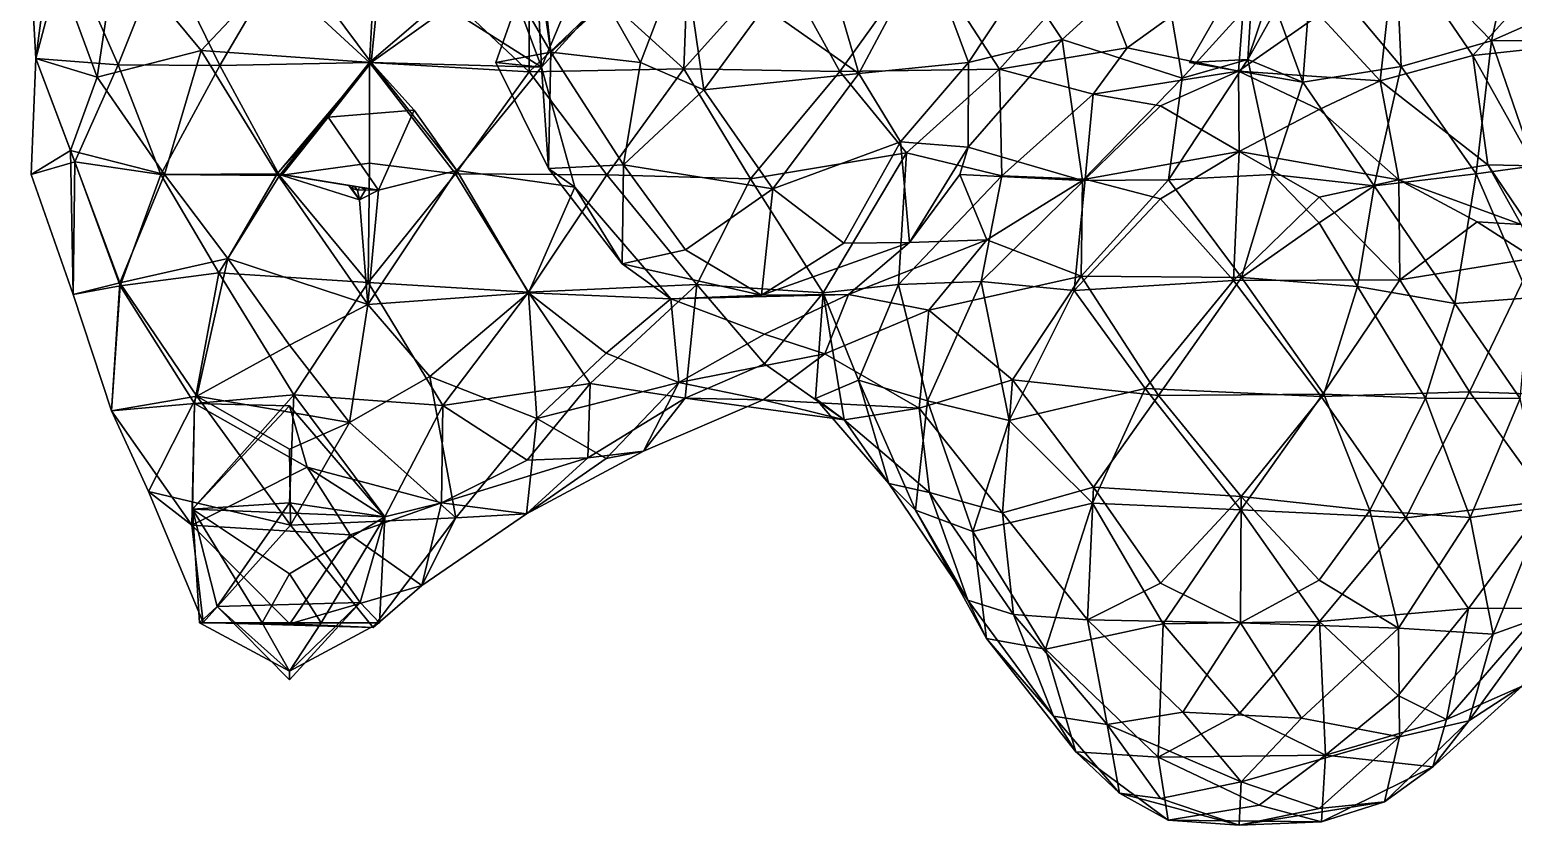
# Model space of a CAD drawing. Extents: x 290083 to 295691, y 4553739 to 4561622.
# Drawn here: x 295259 to 295495, y 4558839.1 to 4558965.6 of the extents above; entities that cross this region are included whole.
import ezdxf

# ---------------------------------------------------------------- set-up
doc = ezdxf.new("R2010")
doc.units = 0
doc.layers.add('Au_ppm_Pref_-_0_3', color=7, linetype='CONTINUOUS')

msp = doc.modelspace()

# ---------------------------------------------------------------- linework, layer by layer
at = {"layer": 'Au_ppm_Pref_-_0_3'}
for points in [[(295313.01, 4558960.37, 1945.86), (295297.77, 4558974.47, 1945.67), (295314.09, 4558979.51, 1943.95)], [(295325.49, 4558971.09, 1945.73), (295313.01, 4558960.37, 1945.86), (295314.09, 4558979.51, 1943.95)], [(295330.83, 4558980.91, 1912.46), (295341.87, 4558961.98, 1912.93), (295339.88, 4558981.03, 1908.31)], [(295341.87, 4558961.98, 1912.93), (295330.83, 4558980.91, 1912.46), (295339.5, 4558978.38, 1917.92)], [(295341.87, 4558961.98, 1912.93), (295350.69, 4558969.93, 1909.71), (295339.88, 4558981.03, 1908.31)], [(295476.28, 4558979.53, 1948.23), (295462.99, 4558976.65, 1943.18), (295477.18, 4558959.73, 1942.07)], [(295464.09, 4558967.94, 1950.62), (295476.28, 4558979.53, 1948.23), (295473.84, 4558957.44, 1952.64)], [(295488.55, 4558961.48, 1949.95), (295473.84, 4558957.44, 1952.64), (295476.28, 4558979.53, 1948.23)], [(295499.79, 4558974.03, 1950.47), (295488.55, 4558961.48, 1949.95), (295476.28, 4558979.53, 1948.23)], [(295477.18, 4558959.73, 1942.07), (295491.56, 4558963.79, 1945.89), (295476.28, 4558979.53, 1948.23)], [(295491.56, 4558963.79, 1945.89), (295494.64, 4558978.19, 1944.68), (295476.28, 4558979.53, 1948.23)], [(295264.71, 4558978.98, 1941.12), (295259.93, 4558960.97, 1936.88), (295258.96, 4558978.19, 1936.22)], [(295262.2, 4558978.35, 1930.24), (295258.96, 4558978.19, 1936.22), (295259.93, 4558960.97, 1936.88)], [(295264.71, 4558978.98, 1941.12), (295273.03, 4558959.98, 1943.77), (295259.93, 4558960.97, 1936.88)], [(295269.68, 4558958.05, 1928.58), (295262.2, 4558978.35, 1930.24), (295259.93, 4558960.97, 1936.88)], [(295272.77, 4558978.53, 1923.47), (295262.2, 4558978.35, 1930.24), (295269.68, 4558958.05, 1928.58)], [(295280.29, 4558978.19, 1945.65), (295273.03, 4558959.98, 1943.77), (295264.71, 4558978.98, 1941.12)], [(295286.22, 4558962.26, 1925.43), (295272.77, 4558978.53, 1923.47), (295269.68, 4558958.05, 1928.58)], [(295272.77, 4558978.53, 1923.47), (295286.22, 4558962.26, 1925.43), (295300.54, 4558977.48, 1923.9)], [(295289.19, 4558959.89, 1945.89), (295273.03, 4558959.98, 1943.77), (295280.29, 4558978.19, 1945.65)], [(295297.77, 4558974.47, 1945.67), (295289.19, 4558959.89, 1945.89), (295280.29, 4558978.19, 1945.65)], [(295313.28, 4558960.37, 1926.82), (295300.54, 4558977.48, 1923.9), (295286.22, 4558962.26, 1925.43)], [(295300.54, 4558977.48, 1923.9), (295313.28, 4558960.37, 1926.82), (295315.16, 4558978.68, 1929.43)], [(295313.28, 4558960.37, 1926.82), (295325.49, 4558969.05, 1927.39), (295315.16, 4558978.68, 1929.43)], [(295338.49, 4558977.92, 1942.08), (295338.42, 4558958.86, 1946.31), (295325.49, 4558971.09, 1945.73)], [(295340.41, 4558959.64, 1925.07), (295333.13, 4558960.37, 1918.4), (295339.5, 4558978.38, 1917.92)], [(295339.5, 4558978.38, 1917.92), (295333.13, 4558960.37, 1918.4), (295341.87, 4558961.98, 1912.93)], [(295338.42, 4558958.86, 1946.31), (295338.49, 4558977.92, 1942.08), (295350.69, 4558970.61, 1945.57)], [(295340.41, 4558959.64, 1925.07), (295339.5, 4558978.38, 1917.92), (295353.6, 4558974.15, 1924.22)], [(295363.06, 4558959.36, 1947.07), (295350.69, 4558970.61, 1945.57), (295363.79, 4558979.09, 1942.96)], [(295362.97, 4558978.25, 1907.78), (295350.69, 4558969.93, 1909.71), (295356.14, 4558960.37, 1909.09)], [(295366.19, 4558956.03, 1909.65), (295362.97, 4558978.25, 1907.78), (295356.14, 4558960.37, 1909.09)], [(295366.19, 4558956.03, 1909.65), (295375.89, 4558969.16, 1909.45), (295362.97, 4558978.25, 1907.78)], [(295363.06, 4558959.36, 1947.07), (295363.79, 4558979.09, 1942.96), (295378.23, 4558976.32, 1946.37)], [(295387.87, 4558958.94, 1947.91), (295378.23, 4558976.32, 1946.37), (295401.33, 4558977.67, 1947.23)], [(295390.9, 4558958.6, 1910.7), (295401.53, 4558978.57, 1912.2), (295386.29, 4558974.24, 1908.88)], [(295387.87, 4558958.94, 1947.91), (295401.33, 4558977.67, 1947.23), (295413.24, 4558959.31, 1947.41)], [(295401.53, 4558978.57, 1912.2), (295390.9, 4558958.6, 1910.7), (295408.34, 4558960.37, 1917.13)], [(295413.24, 4558959.31, 1947.41), (295401.33, 4558977.67, 1947.23), (295428.33, 4558976.23, 1947.05)], [(295401.53, 4558978.57, 1912.2), (295408.34, 4558960.37, 1917.13), (295416.99, 4558973.46, 1916.71)], [(295416.99, 4558973.46, 1916.71), (295423.22, 4558964.02, 1921.06), (295438.87, 4558978.3, 1918.57)], [(295423.22, 4558964.02, 1921.06), (295442.3, 4558957.87, 1923.34), (295438.87, 4558978.3, 1918.57)], [(295438.87, 4558978.3, 1918.57), (295442.3, 4558957.87, 1923.34), (295457.31, 4558974.43, 1923.13)], [(295453.85, 4558978.39, 1936.33), (295443.49, 4558960.37, 1936.22), (295461.54, 4558957.24, 1937.09)], [(295453.85, 4558978.39, 1936.33), (295452.78, 4558960.84, 1930.34), (295443.49, 4558960.37, 1936.22)], [(295453.85, 4558978.39, 1936.33), (295463.01, 4558979.11, 1929.9), (295452.78, 4558960.84, 1930.34)], [(295457.31, 4558974.43, 1923.13), (295452.78, 4558960.84, 1930.34), (295463.01, 4558979.11, 1929.9)], [(295462.99, 4558976.65, 1943.18), (295453.85, 4558978.39, 1936.33), (295461.54, 4558957.24, 1937.09)], [(295494.64, 4558978.19, 1944.68), (295491.56, 4558963.79, 1945.89), (295501.88, 4558968.37, 1944.83)], [(295313.01, 4558960.37, 1945.86), (295289.19, 4558959.89, 1945.89), (295297.77, 4558974.47, 1945.67)], [(295325.49, 4558969.05, 1927.39), (295340.41, 4558959.64, 1925.07), (295334.8, 4558974.59, 1931.31)], [(295344.43, 4558969.23, 1930.28), (295334.8, 4558974.59, 1931.31), (295340.41, 4558959.64, 1925.07)], [(295387.87, 4558958.94, 1947.91), (295363.06, 4558959.36, 1947.07), (295378.23, 4558976.32, 1946.37)], [(295428.33, 4558976.23, 1947.05), (295433.56, 4558962.69, 1949.6), (295413.24, 4558959.31, 1947.41)], [(295428.33, 4558976.23, 1947.05), (295452.63, 4558976.42, 1947.64), (295433.56, 4558962.69, 1949.6)], [(295452.63, 4558976.42, 1947.64), (295451.26, 4558958.99, 1953.67), (295433.56, 4558962.69, 1949.6)], [(295442.3, 4558957.87, 1923.34), (295452.78, 4558960.84, 1930.34), (295457.31, 4558974.43, 1923.13)], [(295452.63, 4558976.42, 1947.64), (295464.09, 4558967.94, 1950.62), (295451.26, 4558958.99, 1953.67)], [(295461.54, 4558957.24, 1937.09), (295477.18, 4558959.73, 1942.07), (295462.99, 4558976.65, 1943.18)], [(295340.41, 4558959.64, 1925.07), (295353.6, 4558974.15, 1924.22), (295344.43, 4558969.23, 1930.28)], [(295375.89, 4558969.16, 1909.45), (295390.9, 4558958.6, 1910.7), (295386.29, 4558974.24, 1908.88)], [(295408.34, 4558960.37, 1917.13), (295423.22, 4558964.02, 1921.06), (295416.99, 4558973.46, 1916.71)], [(295488.55, 4558961.48, 1949.95), (295499.79, 4558974.03, 1950.47), (295511.28, 4558963.91, 1948.1)], [(295338.42, 4558958.86, 1946.31), (295313.01, 4558960.37, 1945.86), (295325.49, 4558971.09, 1945.73)], [(295338.42, 4558958.86, 1946.31), (295350.69, 4558970.61, 1945.57), (295363.06, 4558959.36, 1947.07)], [(295356.14, 4558960.37, 1909.09), (295350.69, 4558969.93, 1909.71), (295341.87, 4558961.98, 1912.93)], [(295313.28, 4558960.37, 1926.82), (295340.41, 4558959.64, 1925.07), (295325.49, 4558969.05, 1927.39)], [(295390.9, 4558958.6, 1910.7), (295375.89, 4558969.16, 1909.45), (295366.19, 4558956.03, 1909.65)], [(295451.26, 4558958.99, 1953.67), (295464.09, 4558967.94, 1950.62), (295473.84, 4558957.44, 1952.64)], [(295511.28, 4558963.91, 1948.1), (295501.88, 4558968.37, 1944.83), (295491.56, 4558963.79, 1945.89)], [(295423.22, 4558964.02, 1921.06), (295408.34, 4558960.37, 1917.13), (295408.28, 4558946.89, 1918.98)], [(295423.22, 4558964.02, 1921.06), (295408.28, 4558946.89, 1918.98), (295426.44, 4558941.61, 1924.02)], [(295413.24, 4558959.31, 1947.41), (295433.56, 4558962.69, 1949.6), (295428.16, 4558955.33, 1953.24)], [(295426.44, 4558941.61, 1924.02), (295442.3, 4558957.87, 1923.34), (295423.22, 4558964.02, 1921.06)], [(295428.16, 4558955.33, 1953.24), (295433.56, 4558962.69, 1949.6), (295451.26, 4558958.99, 1953.67)], [(295491.56, 4558963.79, 1945.89), (295477.18, 4558959.73, 1942.07), (295489.11, 4558942.65, 1942.27)], [(295511.28, 4558963.91, 1948.1), (295498.35, 4558943.93, 1948.1), (295488.55, 4558961.48, 1949.95)], [(295491.56, 4558963.79, 1945.89), (295489.11, 4558942.65, 1942.27), (295498.35, 4558943.93, 1948.1)], [(295491.56, 4558963.79, 1945.89), (295498.35, 4558943.93, 1948.1), (295511.28, 4558963.91, 1948.1)], [(295265.44, 4558946.37, 1931.22), (295259.93, 4558960.97, 1936.88), (295259.22, 4558942.56, 1936.22)], [(295266.15, 4558944.54, 1941.75), (295259.22, 4558942.56, 1936.22), (295259.93, 4558960.97, 1936.88)], [(295265.44, 4558946.37, 1931.22), (295269.68, 4558958.05, 1928.58), (295259.93, 4558960.97, 1936.88)], [(295273.03, 4558959.98, 1943.77), (295266.15, 4558944.54, 1941.75), (295259.93, 4558960.97, 1936.88)], [(295286.22, 4558962.26, 1925.43), (295269.68, 4558958.05, 1928.58), (295280.42, 4558942.56, 1926.85)], [(295286.22, 4558962.26, 1925.43), (295280.42, 4558942.56, 1926.85), (295298.31, 4558942.66, 1926.98)], [(295286.22, 4558962.26, 1925.43), (295298.31, 4558942.66, 1926.98), (295313.28, 4558960.37, 1926.82)], [(295313.01, 4558960.37, 1945.86), (295298.68, 4558942.4, 1946.01), (295289.19, 4558959.89, 1945.89)], [(295306.47, 4558951.64, 1930.28), (295313.28, 4558960.37, 1926.82), (295298.31, 4558942.66, 1926.98)], [(295313.01, 4558960.37, 1945.86), (295313, 4558944.35, 1944.17), (295298.68, 4558942.4, 1946.01)], [(295306.47, 4558951.64, 1930.28), (295320.11, 4558952.76, 1930.28), (295313.28, 4558960.37, 1926.82)], [(295326.69, 4558942.68, 1946.33), (295313, 4558944.35, 1944.17), (295313.01, 4558960.37, 1945.86)], [(295326.69, 4558942.68, 1946.33), (295313.01, 4558960.37, 1945.86), (295338.42, 4558958.86, 1946.31)], [(295320.11, 4558952.76, 1930.28), (295326.9, 4558943.18, 1926.56), (295313.28, 4558960.37, 1926.82)], [(295313.28, 4558960.37, 1926.82), (295326.9, 4558943.18, 1926.56), (295340.41, 4558959.64, 1925.07)], [(295341.52, 4558943.52, 1919.17), (295341.87, 4558961.98, 1912.93), (295333.13, 4558960.37, 1918.4)], [(295341.52, 4558943.52, 1919.17), (295333.13, 4558960.37, 1918.4), (295340.41, 4558959.64, 1925.07)], [(295341.52, 4558943.52, 1919.17), (295353.43, 4558944.06, 1912.96), (295341.87, 4558961.98, 1912.93)], [(295341.87, 4558961.98, 1912.93), (295353.43, 4558944.06, 1912.96), (295356.14, 4558960.37, 1909.09)], [(295356.14, 4558960.37, 1909.09), (295353.43, 4558944.06, 1912.96), (295366.19, 4558956.03, 1909.65)], [(295397.48, 4558947.72, 1914.09), (295408.34, 4558960.37, 1917.13), (295390.9, 4558958.6, 1910.7)], [(295408.28, 4558946.89, 1918.98), (295408.34, 4558960.37, 1917.13), (295397.48, 4558947.72, 1914.09)], [(295456.67, 4558942.56, 1933.77), (295452.78, 4558960.84, 1930.34), (295440.13, 4558941.69, 1930.1)], [(295442.3, 4558957.87, 1923.34), (295440.13, 4558941.69, 1930.1), (295452.78, 4558960.84, 1930.34)], [(295443.49, 4558960.37, 1936.22), (295452.78, 4558960.84, 1930.34), (295461.54, 4558957.24, 1937.09)], [(295461.54, 4558957.24, 1937.09), (295452.78, 4558960.84, 1930.34), (295456.67, 4558942.56, 1933.77)], [(295488.55, 4558961.48, 1949.95), (295490.96, 4558944.07, 1953.91), (295473.84, 4558957.44, 1952.64)], [(295488.55, 4558961.48, 1949.95), (295498.35, 4558943.93, 1948.1), (295490.96, 4558944.07, 1953.91)], [(295265.44, 4558946.37, 1931.22), (295280.42, 4558942.56, 1926.85), (295269.68, 4558958.05, 1928.58)], [(295266.15, 4558944.54, 1941.75), (295273.03, 4558959.98, 1943.77), (295279.83, 4558942.56, 1945.87)], [(295279.83, 4558942.56, 1945.87), (295273.03, 4558959.98, 1943.77), (295289.19, 4558959.89, 1945.89)], [(295298.68, 4558942.4, 1946.01), (295279.83, 4558942.56, 1945.87), (295289.19, 4558959.89, 1945.89)], [(295326.69, 4558942.68, 1946.33), (295338.42, 4558958.86, 1946.31), (295350.78, 4558942.5, 1947.31)], [(295340.41, 4558959.64, 1925.07), (295326.9, 4558943.18, 1926.56), (295345.7, 4558940.53, 1923.62)], [(295350.78, 4558942.5, 1947.31), (295338.42, 4558958.86, 1946.31), (295363.06, 4558959.36, 1947.07)], [(295341.52, 4558943.52, 1919.17), (295340.41, 4558959.64, 1925.07), (295345.7, 4558940.53, 1923.62)], [(295350.78, 4558942.5, 1947.31), (295363.06, 4558959.36, 1947.07), (295373.65, 4558941.87, 1948.41)], [(295387.87, 4558958.94, 1947.91), (295373.65, 4558941.87, 1948.41), (295363.06, 4558959.36, 1947.07)], [(295377.18, 4558940.28, 1911.52), (295390.9, 4558958.6, 1910.7), (295366.19, 4558956.03, 1909.65)], [(295387.87, 4558958.94, 1947.91), (295398.45, 4558945.98, 1950.48), (295373.65, 4558941.87, 1948.41)], [(295397.48, 4558947.72, 1914.09), (295390.9, 4558958.6, 1910.7), (295377.18, 4558940.28, 1911.52)], [(295387.87, 4558958.94, 1947.91), (295413.24, 4558959.31, 1947.41), (295398.45, 4558945.98, 1950.48)], [(295413.24, 4558959.31, 1947.41), (295413.65, 4558942.35, 1954.03), (295398.45, 4558945.98, 1950.48)], [(295413.24, 4558959.31, 1947.41), (295428.16, 4558955.33, 1953.24), (295413.65, 4558942.35, 1954.03)], [(295426.44, 4558941.61, 1924.02), (295440.13, 4558941.69, 1930.1), (295442.3, 4558957.87, 1923.34)], [(295428.16, 4558955.33, 1953.24), (295451.26, 4558958.99, 1953.67), (295438.89, 4558953.45, 1957.67)], [(295451.41, 4558946.21, 1961.42), (295438.89, 4558953.45, 1957.67), (295451.26, 4558958.99, 1953.67)], [(295451.26, 4558958.99, 1953.67), (295464.09, 4558952.9, 1957.49), (295451.41, 4558946.21, 1961.42)], [(295451.26, 4558958.99, 1953.67), (295473.84, 4558957.44, 1952.64), (295464.09, 4558952.9, 1957.49)], [(295472.88, 4558940.72, 1936.77), (295477.18, 4558959.73, 1942.07), (295461.54, 4558957.24, 1937.09)], [(295489.11, 4558942.65, 1942.27), (295477.18, 4558959.73, 1942.07), (295472.88, 4558940.72, 1936.77)], [(295377.18, 4558940.28, 1911.52), (295366.19, 4558956.03, 1909.65), (295353.43, 4558944.06, 1912.96)], [(295461.54, 4558957.24, 1937.09), (295456.67, 4558942.56, 1933.77), (295472.88, 4558940.72, 1936.77)], [(295473.84, 4558957.44, 1952.64), (295476.79, 4558941.71, 1959.97), (295464.09, 4558952.9, 1957.49)], [(295476.79, 4558941.71, 1959.97), (295473.84, 4558957.44, 1952.64), (295490.96, 4558944.07, 1953.91)], [(295413.65, 4558942.35, 1954.03), (295428.16, 4558955.33, 1953.24), (295426.91, 4558941.78, 1959.87)], [(295428.16, 4558955.33, 1953.24), (295438.89, 4558953.45, 1957.67), (295426.91, 4558941.78, 1959.87)], [(295426.91, 4558941.78, 1959.87), (295438.89, 4558953.45, 1957.67), (295451.41, 4558946.21, 1961.42)], [(295299.18, 4558942.56, 1930.28), (295306.47, 4558951.64, 1930.28), (295298.31, 4558942.66, 1926.98)], [(295299.18, 4558942.56, 1930.28), (295314.44, 4558940.06, 1930.82), (295306.47, 4558951.64, 1930.28)], [(295306.47, 4558951.64, 1930.28), (295314.44, 4558940.06, 1930.82), (295320.11, 4558952.76, 1930.28)], [(295320.11, 4558952.76, 1930.28), (295314.44, 4558940.06, 1930.82), (295326.9, 4558943.18, 1926.56)], [(295451.41, 4558946.21, 1961.42), (295464.09, 4558952.9, 1957.49), (295476.79, 4558941.71, 1959.97)], [(295265.44, 4558946.37, 1931.22), (295259.22, 4558942.56, 1936.22), (295265.88, 4558923.49, 1936.8)], [(295265.44, 4558946.37, 1931.22), (295265.88, 4558923.49, 1936.8), (295273.29, 4558925.31, 1930.2)], [(295265.44, 4558946.37, 1931.22), (295273.29, 4558925.31, 1930.2), (295280.42, 4558942.56, 1926.85)], [(295388.49, 4558931.62, 1914.76), (295397.48, 4558947.72, 1914.09), (295377.18, 4558940.28, 1911.52)], [(295398.94, 4558931.75, 1919.73), (295397.48, 4558947.72, 1914.09), (295388.49, 4558931.62, 1914.76)], [(295408.28, 4558946.89, 1918.98), (295397.48, 4558947.72, 1914.09), (295398.94, 4558931.75, 1919.73)], [(295406.92, 4558942.56, 1921.59), (295408.28, 4558946.89, 1918.98), (295398.94, 4558931.75, 1919.73)], [(295426.44, 4558941.61, 1924.02), (295408.28, 4558946.89, 1918.98), (295406.92, 4558942.56, 1921.59)], [(295426.91, 4558941.78, 1959.87), (295451.41, 4558946.21, 1961.42), (295438.89, 4558938.68, 1964.62)], [(295451.41, 4558946.21, 1961.42), (295450.51, 4558925.69, 1966.22), (295438.89, 4558938.68, 1964.62)], [(295451.41, 4558946.21, 1961.42), (295464.09, 4558938.96, 1964.72), (295450.51, 4558925.69, 1966.22)], [(295464.09, 4558938.96, 1964.72), (295451.41, 4558946.21, 1961.42), (295476.79, 4558941.71, 1959.97)], [(295265.88, 4558923.49, 1936.8), (295259.22, 4558942.56, 1936.22), (295266.15, 4558944.54, 1941.75)], [(295265.88, 4558923.49, 1936.8), (295266.15, 4558944.54, 1941.75), (295273.36, 4558924.83, 1943.1)], [(295266.15, 4558944.54, 1941.75), (295279.83, 4558942.56, 1945.87), (295273.36, 4558924.83, 1943.1)], [(295298.68, 4558942.4, 1946.01), (295313, 4558944.35, 1944.17), (295312.83, 4558925.36, 1946.31)], [(295313, 4558944.35, 1944.17), (295326.69, 4558942.68, 1946.33), (295312.83, 4558925.36, 1946.31)], [(295341.52, 4558943.52, 1919.17), (295353.23, 4558928.32, 1918.4), (295353.43, 4558944.06, 1912.96)], [(295353.43, 4558944.06, 1912.96), (295353.23, 4558928.32, 1918.4), (295363.29, 4558930.55, 1914.4)], [(295363.29, 4558930.55, 1914.4), (295377.18, 4558940.28, 1911.52), (295353.43, 4558944.06, 1912.96)], [(295373.65, 4558941.87, 1948.41), (295398.45, 4558945.98, 1950.48), (295385.22, 4558923.73, 1949.3)], [(295398.45, 4558945.98, 1950.48), (295397.18, 4558925.03, 1954.7), (295385.22, 4558923.73, 1949.3)], [(295397.18, 4558925.03, 1954.7), (295398.45, 4558945.98, 1950.48), (295413.65, 4558942.35, 1954.03)], [(295490.96, 4558944.07, 1953.91), (295496.24, 4558934.58, 1959.98), (295476.79, 4558941.71, 1959.97)], [(295489.11, 4558942.65, 1942.27), (295497.6, 4558922.95, 1942.69), (295498.35, 4558943.93, 1948.1)], [(295496.24, 4558934.58, 1959.98), (295490.96, 4558944.07, 1953.91), (295503.28, 4558925.89, 1954.09)], [(295503.28, 4558925.89, 1954.09), (295490.96, 4558944.07, 1953.91), (295498.35, 4558943.93, 1948.1)], [(295280.42, 4558942.56, 1926.85), (295273.29, 4558925.31, 1930.2), (295290.5, 4558929.17, 1927.14)], [(295289.07, 4558926.92, 1946.72), (295273.36, 4558924.83, 1943.1), (295279.83, 4558942.56, 1945.87)], [(295298.68, 4558942.4, 1946.01), (295289.07, 4558926.92, 1946.72), (295279.83, 4558942.56, 1945.87)], [(295280.42, 4558942.56, 1926.85), (295290.5, 4558929.17, 1927.14), (295298.31, 4558942.66, 1926.98)], [(295312.83, 4558925.36, 1946.31), (295289.07, 4558926.92, 1946.72), (295298.68, 4558942.4, 1946.01)], [(295298.31, 4558942.66, 1926.98), (295290.5, 4558929.17, 1927.14), (295312.78, 4558921.87, 1927.01)], [(295311.44, 4558938.54, 1929.73), (295309.71, 4558940.82, 1929.69), (295298.31, 4558942.66, 1926.98)], [(295311.44, 4558938.54, 1929.73), (295298.31, 4558942.66, 1926.98), (295312.78, 4558921.87, 1927.01)], [(295309.71, 4558940.82, 1929.69), (295299.18, 4558942.56, 1930.28), (295298.31, 4558942.66, 1926.98)], [(295309.71, 4558940.82, 1929.69), (295310.57, 4558940.69, 1930.28), (295299.18, 4558942.56, 1930.28)], [(295310.57, 4558940.69, 1930.28), (295314.44, 4558940.06, 1930.82), (295299.18, 4558942.56, 1930.28)], [(295314.44, 4558940.06, 1930.82), (295312.78, 4558921.87, 1927.01), (295326.9, 4558943.18, 1926.56)], [(295312.78, 4558921.87, 1927.01), (295338.31, 4558923.74, 1926.14), (295326.9, 4558943.18, 1926.56)], [(295326.69, 4558942.68, 1946.33), (295338.33, 4558923.83, 1946.95), (295312.83, 4558925.36, 1946.31)], [(295326.69, 4558942.68, 1946.33), (295350.78, 4558942.5, 1947.31), (295338.33, 4558923.83, 1946.95)], [(295326.9, 4558943.18, 1926.56), (295338.31, 4558923.74, 1926.14), (295345.7, 4558940.53, 1923.62)], [(295338.33, 4558923.83, 1946.95), (295350.78, 4558942.5, 1947.31), (295365.1, 4558925.06, 1947.66)], [(295341.52, 4558943.52, 1919.17), (295345.7, 4558940.53, 1923.62), (295353.23, 4558928.32, 1918.4)], [(295350.78, 4558942.5, 1947.31), (295373.65, 4558941.87, 1948.41), (295365.1, 4558925.06, 1947.66)], [(295365.1, 4558925.06, 1947.66), (295373.65, 4558941.87, 1948.41), (295385.22, 4558923.73, 1949.3)], [(295410.34, 4558925.53, 1961.29), (295397.18, 4558925.03, 1954.7), (295413.65, 4558942.35, 1954.03)], [(295406.92, 4558942.56, 1921.59), (295398.94, 4558931.75, 1919.73), (295411.23, 4558932.17, 1925.66)], [(295406.92, 4558942.56, 1921.59), (295411.23, 4558932.17, 1925.66), (295426.44, 4558941.61, 1924.02)], [(295413.65, 4558942.35, 1954.03), (295426.91, 4558941.78, 1959.87), (295410.34, 4558925.53, 1961.29)], [(295426.91, 4558941.78, 1959.87), (295425.15, 4558924.12, 1964.68), (295410.34, 4558925.53, 1961.29)], [(295426.25, 4558926.37, 1930.25), (295426.44, 4558941.61, 1924.02), (295411.23, 4558932.17, 1925.66)], [(295426.91, 4558941.78, 1959.87), (295438.89, 4558938.68, 1964.62), (295425.15, 4558924.12, 1964.68)], [(295451.74, 4558926.15, 1932.04), (295440.13, 4558941.69, 1930.1), (295426.25, 4558926.37, 1930.25)], [(295426.25, 4558926.37, 1930.25), (295440.13, 4558941.69, 1930.1), (295426.44, 4558941.61, 1924.02)], [(295451.74, 4558926.15, 1932.04), (295456.67, 4558942.56, 1933.77), (295440.13, 4558941.69, 1930.1)], [(295451.74, 4558926.15, 1932.04), (295464.09, 4558934.85, 1932.85), (295456.67, 4558942.56, 1933.77)], [(295456.67, 4558942.56, 1933.77), (295464.09, 4558934.85, 1932.85), (295472.88, 4558940.72, 1936.77)], [(295476.79, 4558941.71, 1959.97), (295476.95, 4558925.8, 1966.48), (295464.09, 4558938.96, 1964.72)], [(295489.11, 4558942.65, 1942.27), (295472.88, 4558940.72, 1936.77), (295485.7, 4558922.05, 1936.95)], [(295496.24, 4558934.58, 1959.98), (295489.28, 4558935.03, 1963.41), (295476.79, 4558941.71, 1959.97)], [(295476.79, 4558941.71, 1959.97), (295489.28, 4558935.03, 1963.41), (295476.95, 4558925.8, 1966.48)], [(295489.11, 4558942.65, 1942.27), (295485.7, 4558922.05, 1936.95), (295497.6, 4558922.95, 1942.69)], [(295311.44, 4558938.54, 1929.73), (295310.16, 4558940.35, 1929.73), (295309.71, 4558940.82, 1929.69)], [(295310.16, 4558940.35, 1929.73), (295310.57, 4558940.69, 1930.28), (295309.71, 4558940.82, 1929.69)], [(295310.16, 4558940.35, 1929.73), (295311.12, 4558940.05, 1930.28), (295310.57, 4558940.69, 1930.28)], [(295311.12, 4558940.05, 1930.28), (295310.16, 4558940.35, 1929.73), (295311.44, 4558938.54, 1929.73)], [(295310.57, 4558940.69, 1930.28), (295311.55, 4558940.53, 1930.31), (295314.44, 4558940.06, 1930.82)], [(295311.55, 4558940.53, 1930.31), (295310.57, 4558940.69, 1930.28), (295311.12, 4558940.05, 1930.28)], [(295311.12, 4558940.05, 1930.28), (295312.41, 4558940.1, 1930.28), (295311.55, 4558940.53, 1930.31)], [(295311.12, 4558940.05, 1930.28), (295311.44, 4558938.54, 1929.73), (295312.41, 4558940.1, 1930.28)], [(295314.44, 4558940.06, 1930.82), (295312.41, 4558940.1, 1930.28), (295311.44, 4558938.54, 1929.73)], [(295314.44, 4558940.06, 1930.82), (295311.44, 4558938.54, 1929.73), (295312.78, 4558921.87, 1927.01)], [(295311.55, 4558940.53, 1930.31), (295312.27, 4558940.41, 1930.3), (295314.44, 4558940.06, 1930.82)], [(295312.27, 4558940.41, 1930.3), (295311.55, 4558940.53, 1930.31), (295312.41, 4558940.1, 1930.28)], [(295314.44, 4558940.06, 1930.82), (295312.27, 4558940.41, 1930.3), (295312.41, 4558940.1, 1930.28)], [(295345.7, 4558940.53, 1923.62), (295338.31, 4558923.74, 1926.14), (295360.96, 4558922.77, 1923.78)], [(295345.7, 4558940.53, 1923.62), (295360.96, 4558922.77, 1923.78), (295353.23, 4558928.32, 1918.4)], [(295377.18, 4558940.28, 1911.52), (295363.29, 4558930.55, 1914.4), (295375.39, 4558923.36, 1918.19)], [(295388.49, 4558931.62, 1914.76), (295377.18, 4558940.28, 1911.52), (295375.39, 4558923.36, 1918.19)], [(295472.88, 4558940.72, 1936.77), (295464.09, 4558934.85, 1932.85), (295470.19, 4558924.74, 1933.34)], [(295485.7, 4558922.05, 1936.95), (295472.88, 4558940.72, 1936.77), (295470.19, 4558924.74, 1933.34)], [(295425.15, 4558924.12, 1964.68), (295438.89, 4558938.68, 1964.62), (295450.51, 4558925.69, 1966.22)], [(295476.95, 4558925.8, 1966.48), (295450.51, 4558925.69, 1966.22), (295464.09, 4558938.96, 1964.72)], [(295451.74, 4558926.15, 1932.04), (295470.19, 4558924.74, 1933.34), (295464.09, 4558934.85, 1932.85)], [(295489.28, 4558935.03, 1963.41), (295498.29, 4558929.26, 1966.11), (295476.95, 4558925.8, 1966.48)], [(295496.24, 4558934.58, 1959.98), (295498.29, 4558929.26, 1966.11), (295489.28, 4558935.03, 1963.41)], [(295411.23, 4558932.17, 1925.66), (295389.25, 4558923.44, 1924.31), (295401.99, 4558920.99, 1929.55)], [(295411.23, 4558932.17, 1925.66), (295398.94, 4558931.75, 1919.73), (295389.25, 4558923.44, 1924.31)], [(295426.25, 4558926.37, 1930.25), (295411.23, 4558932.17, 1925.66), (295401.99, 4558920.99, 1929.55)], [(295363.29, 4558930.55, 1914.4), (295353.23, 4558928.32, 1918.4), (295375.39, 4558923.36, 1918.19)], [(295398.94, 4558931.75, 1919.73), (295375.39, 4558923.36, 1918.19), (295389.25, 4558923.44, 1924.31)], [(295398.94, 4558931.75, 1919.73), (295388.49, 4558931.62, 1914.76), (295375.39, 4558923.36, 1918.19)], [(295290.5, 4558929.17, 1927.14), (295273.29, 4558925.31, 1930.2), (295285.57, 4558907.32, 1928.77)], [(295300.3, 4558915.43, 1927.18), (295290.5, 4558929.17, 1927.14), (295285.57, 4558907.32, 1928.77)], [(295312.78, 4558921.87, 1927.01), (295290.5, 4558929.17, 1927.14), (295300.3, 4558915.43, 1927.18)], [(295375.39, 4558923.36, 1918.19), (295353.23, 4558928.32, 1918.4), (295360.96, 4558922.77, 1923.78)], [(295498.29, 4558929.26, 1966.11), (295488.05, 4558907.97, 1968.03), (295476.95, 4558925.8, 1966.48)], [(295488.05, 4558907.97, 1968.03), (295498.29, 4558929.26, 1966.11), (295502.08, 4558907.52, 1971.49)], [(295271.95, 4558904.96, 1936.49), (295273.29, 4558925.31, 1930.2), (295265.88, 4558923.49, 1936.8)], [(295273.36, 4558924.83, 1943.1), (295271.95, 4558904.96, 1936.49), (295265.88, 4558923.49, 1936.8)], [(295273.29, 4558925.31, 1930.2), (295271.95, 4558904.96, 1936.49), (295285.57, 4558907.32, 1928.77)], [(295285.18, 4558906.13, 1943.04), (295271.95, 4558904.96, 1936.49), (295273.36, 4558924.83, 1943.1)], [(295289.07, 4558926.92, 1946.72), (295285.18, 4558906.13, 1943.04), (295273.36, 4558924.83, 1943.1)], [(295289.07, 4558926.92, 1946.72), (295300.97, 4558907.5, 1948.26), (295285.18, 4558906.13, 1943.04)], [(295312.83, 4558925.36, 1946.31), (295300.97, 4558907.5, 1948.26), (295289.07, 4558926.92, 1946.72)], [(295312.83, 4558925.36, 1946.31), (295324.67, 4558905.8, 1947.58), (295300.97, 4558907.5, 1948.26)], [(295324.67, 4558905.8, 1947.58), (295312.83, 4558925.36, 1946.31), (295338.33, 4558923.83, 1946.95)], [(295338.33, 4558923.83, 1946.95), (295365.1, 4558925.06, 1947.66), (295348.11, 4558909.29, 1946.09)], [(295348.11, 4558909.29, 1946.09), (295365.1, 4558925.06, 1947.66), (295363.24, 4558906.99, 1942.6)], [(295365.1, 4558925.06, 1947.66), (295375.89, 4558912.43, 1946.26), (295363.24, 4558906.99, 1942.6)], [(295365.1, 4558925.06, 1947.66), (295385.22, 4558923.73, 1949.3), (295375.89, 4558912.43, 1946.26)], [(295390.84, 4558909.86, 1952.49), (295385.22, 4558923.73, 1949.3), (295397.18, 4558925.03, 1954.7)], [(295390.84, 4558909.86, 1952.49), (295397.18, 4558925.03, 1954.7), (295401.82, 4558906.55, 1959.36)], [(295401.82, 4558906.55, 1959.36), (295397.18, 4558925.03, 1954.7), (295410.34, 4558925.53, 1961.29)], [(295401.82, 4558906.55, 1959.36), (295410.34, 4558925.53, 1961.29), (295414.81, 4558903.41, 1964.22)], [(295426.25, 4558926.37, 1930.25), (295401.99, 4558920.99, 1929.55), (295415.31, 4558909.87, 1932.03)], [(295425.15, 4558924.12, 1964.68), (295414.81, 4558903.41, 1964.22), (295410.34, 4558925.53, 1961.29)], [(295438.57, 4558907.38, 1931.84), (295426.25, 4558926.37, 1930.25), (295415.31, 4558909.87, 1932.03)], [(295425.15, 4558924.12, 1964.68), (295450.51, 4558925.69, 1966.22), (295436.41, 4558908.54, 1966.57)], [(295451.74, 4558926.15, 1932.04), (295426.25, 4558926.37, 1930.25), (295438.57, 4558907.38, 1931.84)], [(295436.41, 4558908.54, 1966.57), (295450.51, 4558925.69, 1966.22), (295464.44, 4558907.23, 1967.78)], [(295451.74, 4558926.15, 1932.04), (295438.57, 4558907.38, 1931.84), (295464.84, 4558907.63, 1932.47)], [(295464.44, 4558907.23, 1967.78), (295450.51, 4558925.69, 1966.22), (295476.95, 4558925.8, 1966.48)], [(295464.84, 4558907.63, 1932.47), (295470.19, 4558924.74, 1933.34), (295451.74, 4558926.15, 1932.04)], [(295464.44, 4558907.23, 1967.78), (295476.95, 4558925.8, 1966.48), (295488.05, 4558907.97, 1968.03)], [(295312.78, 4558921.87, 1927.01), (295322.63, 4558910.4, 1926.85), (295338.31, 4558923.74, 1926.14)], [(295338.31, 4558923.74, 1926.14), (295322.63, 4558910.4, 1926.85), (295339.63, 4558903.75, 1928.65)], [(295338.33, 4558923.83, 1946.95), (295348.11, 4558909.29, 1946.09), (295324.67, 4558905.8, 1947.58)], [(295338.31, 4558923.74, 1926.14), (295339.63, 4558903.75, 1928.65), (295350.69, 4558914.14, 1926.75)], [(295338.31, 4558923.74, 1926.14), (295350.69, 4558914.14, 1926.75), (295360.96, 4558922.77, 1923.78)], [(295360.96, 4558922.77, 1923.78), (295350.69, 4558914.14, 1926.75), (295362.24, 4558909.49, 1930.06)], [(295375.39, 4558923.36, 1918.19), (295360.96, 4558922.77, 1923.78), (295389.25, 4558923.44, 1924.31)], [(295360.96, 4558922.77, 1923.78), (295375.89, 4558917.15, 1927.75), (295389.25, 4558923.44, 1924.31)], [(295375.89, 4558917.15, 1927.75), (295360.96, 4558922.77, 1923.78), (295362.24, 4558909.49, 1930.06)], [(295375.89, 4558912.43, 1946.26), (295385.22, 4558923.73, 1949.3), (295388.52, 4558903.52, 1942.53)], [(295385.45, 4558914.02, 1931.21), (295389.25, 4558923.44, 1924.31), (295375.89, 4558917.15, 1927.75)], [(295383.96, 4558906.92, 1948.1), (295385.22, 4558923.73, 1949.3), (295390.84, 4558909.86, 1952.49)], [(295385.22, 4558923.73, 1949.3), (295383.96, 4558906.92, 1948.1), (295388.52, 4558903.52, 1942.53)], [(295401.99, 4558920.99, 1929.55), (295389.25, 4558923.44, 1924.31), (295385.45, 4558914.02, 1931.21)], [(295414.81, 4558903.41, 1964.22), (295425.15, 4558924.12, 1964.68), (295436.41, 4558908.54, 1966.57)], [(295464.84, 4558907.63, 1932.47), (295481.05, 4558906.97, 1934.27), (295470.19, 4558924.74, 1933.34)], [(295470.19, 4558924.74, 1933.34), (295481.05, 4558906.97, 1934.27), (295485.7, 4558922.05, 1936.95)], [(295497.6, 4558922.95, 1942.69), (295485.7, 4558922.05, 1936.95), (295496.11, 4558906.92, 1938.94)], [(295312.78, 4558921.87, 1927.01), (295300.3, 4558915.43, 1927.18), (295309.84, 4558903.1, 1927.56)], [(295312.78, 4558921.87, 1927.01), (295309.84, 4558903.1, 1927.56), (295322.63, 4558910.4, 1926.85)], [(295400.45, 4558905.4, 1934.98), (295401.99, 4558920.99, 1929.55), (295385.45, 4558914.02, 1931.21)], [(295401.99, 4558920.99, 1929.55), (295400.45, 4558905.4, 1934.98), (295415.31, 4558909.87, 1932.03)], [(295485.7, 4558922.05, 1936.95), (295481.05, 4558906.97, 1934.27), (295496.11, 4558906.92, 1938.94)], [(295300.3, 4558915.43, 1927.18), (295285.57, 4558907.32, 1928.77), (295309.84, 4558903.1, 1927.56)], [(295385.45, 4558914.02, 1931.21), (295375.89, 4558917.15, 1927.75), (295362.24, 4558909.49, 1930.06)], [(295350.69, 4558914.14, 1926.75), (295339.63, 4558903.75, 1928.65), (295362.24, 4558909.49, 1930.06)], [(295385.45, 4558914.02, 1931.21), (295362.24, 4558909.49, 1930.06), (295375.68, 4558906.7, 1936.04)], [(295400.45, 4558905.4, 1934.98), (295385.45, 4558914.02, 1931.21), (295375.68, 4558906.7, 1936.04)], [(295375.89, 4558912.43, 1946.26), (295388.52, 4558903.52, 1942.53), (295363.24, 4558906.99, 1942.6)], [(295322.63, 4558910.4, 1926.85), (295309.84, 4558903.1, 1927.56), (295326.78, 4558887.94, 1930.03)], [(295322.63, 4558910.4, 1926.85), (295326.78, 4558887.94, 1930.03), (295339.63, 4558903.75, 1928.65)], [(295338.09, 4558897.12, 1945.43), (295324.67, 4558905.8, 1947.58), (295348.11, 4558909.29, 1946.09)], [(295347.78, 4558897.48, 1940.74), (295338.09, 4558897.12, 1945.43), (295348.11, 4558909.29, 1946.09)], [(295362.24, 4558909.49, 1930.06), (295339.63, 4558903.75, 1928.65), (295350.69, 4558897.41, 1933.05)], [(295347.78, 4558897.48, 1940.74), (295348.11, 4558909.29, 1946.09), (295363.24, 4558906.99, 1942.6)], [(295356.6, 4558898.57, 1936.22), (295362.24, 4558909.49, 1930.06), (295350.69, 4558897.41, 1933.05)], [(295356.6, 4558898.57, 1936.22), (295375.68, 4558906.7, 1936.04), (295362.24, 4558909.49, 1930.06)], [(295395.65, 4558893.43, 1948.1), (295383.96, 4558906.92, 1948.1), (295390.84, 4558909.86, 1952.49)], [(295395.65, 4558893.43, 1948.1), (295390.84, 4558909.86, 1952.49), (295399.88, 4558889.15, 1953.99)], [(295401.82, 4558906.55, 1959.36), (295399.88, 4558889.15, 1953.99), (295390.84, 4558909.86, 1952.49)], [(295415.31, 4558909.87, 1932.03), (295400.45, 4558905.4, 1934.98), (295413.72, 4558888.74, 1936.25)], [(295428.22, 4558892.83, 1932.43), (295415.31, 4558909.87, 1932.03), (295413.72, 4558888.74, 1936.25)], [(295428.06, 4558890.3, 1965.29), (295414.81, 4558903.41, 1964.22), (295436.41, 4558908.54, 1966.57)], [(295438.57, 4558907.38, 1931.84), (295415.31, 4558909.87, 1932.03), (295428.22, 4558892.83, 1932.43)], [(295428.06, 4558890.3, 1965.29), (295436.41, 4558908.54, 1966.57), (295451.67, 4558889.21, 1967.98)], [(295451.67, 4558889.21, 1967.98), (295436.41, 4558908.54, 1966.57), (295464.44, 4558907.23, 1967.78)], [(295277.87, 4558892.16, 1931.35), (295285.57, 4558907.32, 1928.77), (295271.95, 4558904.96, 1936.49)], [(295285.18, 4558906.13, 1943.04), (295284.77, 4558886.76, 1937.32), (295271.95, 4558904.96, 1936.49)], [(295300.47, 4558886.8, 1927.64), (295285.57, 4558907.32, 1928.77), (295277.87, 4558892.16, 1931.35)], [(295285.18, 4558906.13, 1943.04), (295303.11, 4558896, 1941.19), (295284.77, 4558886.76, 1937.32)], [(295284.87, 4558889.34, 1948.04), (295300.97, 4558907.5, 1948.26), (295300.3, 4558890.34, 1953.28)], [(295300.97, 4558907.5, 1948.26), (295284.87, 4558889.34, 1948.04), (295285.18, 4558906.13, 1943.04)], [(295300.3, 4558905.76, 1947.71), (295285.18, 4558906.13, 1943.04), (295284.87, 4558889.34, 1948.04)], [(295303.11, 4558896, 1941.19), (295285.18, 4558906.13, 1943.04), (295300.3, 4558905.76, 1947.71)], [(295300.3, 4558898.89, 1927.02), (295285.57, 4558907.32, 1928.77), (295300.47, 4558886.8, 1927.64)], [(295285.57, 4558907.32, 1928.77), (295300.3, 4558898.89, 1927.02), (295309.84, 4558903.1, 1927.56)], [(295300.3, 4558890.34, 1953.28), (295300.97, 4558907.5, 1948.26), (295315.44, 4558888.12, 1948.26)], [(295324.67, 4558905.8, 1947.58), (295315.44, 4558888.12, 1948.26), (295300.97, 4558907.5, 1948.26)], [(295356.6, 4558898.57, 1936.22), (295347.78, 4558897.48, 1940.74), (295363.24, 4558906.99, 1942.6)], [(295375.68, 4558906.7, 1936.04), (295356.6, 4558898.57, 1936.22), (295363.24, 4558906.99, 1942.6)], [(295375.68, 4558906.7, 1936.04), (295363.24, 4558906.99, 1942.6), (295388.52, 4558903.52, 1942.53)], [(295400.45, 4558905.4, 1934.98), (295375.68, 4558906.7, 1936.04), (295388.52, 4558903.52, 1942.53)], [(295383.96, 4558906.92, 1948.1), (295395.65, 4558893.43, 1948.1), (295388.52, 4558903.52, 1942.53)], [(295409, 4558885.78, 1961.12), (295399.88, 4558889.15, 1953.99), (295401.82, 4558906.55, 1959.36)], [(295401.82, 4558906.55, 1959.36), (295414.81, 4558903.41, 1964.22), (295409, 4558885.78, 1961.12)], [(295451.73, 4558891.36, 1932.7), (295438.57, 4558907.38, 1931.84), (295428.22, 4558892.83, 1932.43)], [(295451.73, 4558891.36, 1932.7), (295464.84, 4558907.63, 1932.47), (295438.57, 4558907.38, 1931.84)], [(295451.67, 4558889.21, 1967.98), (295464.44, 4558907.23, 1967.78), (295477.91, 4558887.97, 1967.01)], [(295451.73, 4558891.36, 1932.7), (295472.16, 4558889.1, 1932.41), (295464.84, 4558907.63, 1932.47)], [(295477.91, 4558887.97, 1967.01), (295464.44, 4558907.23, 1967.78), (295488.05, 4558907.97, 1968.03)], [(295464.84, 4558907.63, 1932.47), (295472.16, 4558889.1, 1932.41), (295481.05, 4558906.97, 1934.27)], [(295481.05, 4558906.97, 1934.27), (295472.16, 4558889.1, 1932.41), (295488.13, 4558887.99, 1936.52)], [(295500.57, 4558890.65, 1965.7), (295477.91, 4558887.97, 1967.01), (295488.05, 4558907.97, 1968.03)], [(295488.13, 4558887.99, 1936.52), (295496.11, 4558906.92, 1938.94), (295481.05, 4558906.97, 1934.27)], [(295500.57, 4558890.65, 1965.7), (295488.05, 4558907.97, 1968.03), (295502.08, 4558907.52, 1971.49)], [(295488.13, 4558887.99, 1936.52), (295499.89, 4558889.64, 1942.69), (295496.11, 4558906.92, 1938.94)], [(295277.87, 4558892.16, 1931.35), (295271.95, 4558904.96, 1936.49), (295284.77, 4558886.76, 1937.32)], [(295300.3, 4558905.76, 1947.71), (295284.87, 4558889.34, 1948.04), (295315.44, 4558888.12, 1948.26)], [(295303.11, 4558896, 1941.19), (295300.3, 4558905.76, 1947.71), (295315.44, 4558888.12, 1948.26)], [(295324.67, 4558905.8, 1947.58), (295324.46, 4558890.36, 1942.24), (295315.44, 4558888.12, 1948.26)], [(295324.46, 4558890.36, 1942.24), (295324.67, 4558905.8, 1947.58), (295338.09, 4558897.12, 1945.43)], [(295339.63, 4558903.75, 1928.65), (295326.78, 4558887.94, 1930.03), (295337.99, 4558888.59, 1936.39)], [(295339.63, 4558903.75, 1928.65), (295337.99, 4558888.59, 1936.39), (295350.69, 4558897.41, 1933.05)], [(295402.11, 4558891.98, 1941.92), (295400.45, 4558905.4, 1934.98), (295388.52, 4558903.52, 1942.53)], [(295402.11, 4558891.98, 1941.92), (295413.72, 4558888.74, 1936.25), (295400.45, 4558905.4, 1934.98)], [(295300.3, 4558898.89, 1927.02), (295300.47, 4558886.8, 1927.64), (295309.84, 4558903.1, 1927.56)], [(295309.84, 4558903.1, 1927.56), (295300.47, 4558886.8, 1927.64), (295326.78, 4558887.94, 1930.03)], [(295402.11, 4558891.98, 1941.92), (295388.52, 4558903.52, 1942.53), (295395.65, 4558893.43, 1948.1)], [(295428.06, 4558890.3, 1965.29), (295409, 4558885.78, 1961.12), (295414.81, 4558903.41, 1964.22)], [(295347.78, 4558897.48, 1940.74), (295324.46, 4558890.36, 1942.24), (295338.09, 4558897.12, 1945.43)], [(295324.46, 4558890.36, 1942.24), (295347.78, 4558897.48, 1940.74), (295337.99, 4558888.59, 1936.39)], [(295356.6, 4558898.57, 1936.22), (295337.99, 4558888.59, 1936.39), (295347.78, 4558897.48, 1940.74)], [(295356.6, 4558898.57, 1936.22), (295350.69, 4558897.41, 1933.05), (295337.99, 4558888.59, 1936.39)], [(295303.11, 4558896, 1941.19), (295309.94, 4558885.25, 1938.9), (295284.77, 4558886.76, 1937.32)], [(295324.46, 4558890.36, 1942.24), (295303.11, 4558896, 1941.19), (295315.44, 4558888.12, 1948.26)], [(295309.94, 4558885.25, 1938.9), (295303.11, 4558896, 1941.19), (295324.46, 4558890.36, 1942.24)], [(295300.47, 4558886.8, 1927.64), (295277.87, 4558892.16, 1931.35), (295286.54, 4558871.29, 1930.28)], [(295284.77, 4558886.76, 1937.32), (295286.54, 4558871.29, 1930.28), (295277.87, 4558892.16, 1931.35)], [(295402.11, 4558891.98, 1941.92), (295395.65, 4558893.43, 1948.1), (295408.22, 4558874.85, 1948.1)], [(295408.22, 4558874.85, 1948.1), (295395.65, 4558893.43, 1948.1), (295399.88, 4558889.15, 1953.99)], [(295415.48, 4558872.57, 1942.6), (295413.72, 4558888.74, 1936.25), (295402.11, 4558891.98, 1941.92)], [(295415.48, 4558872.57, 1942.6), (295402.11, 4558891.98, 1941.92), (295408.22, 4558874.85, 1948.1)], [(295427.28, 4558871.71, 1936.37), (295428.22, 4558892.83, 1932.43), (295413.72, 4558888.74, 1936.25)], [(295427.28, 4558871.71, 1936.37), (295438.89, 4558877.57, 1932.38), (295428.22, 4558892.83, 1932.43)], [(295451.73, 4558891.36, 1932.7), (295428.22, 4558892.83, 1932.43), (295438.89, 4558877.57, 1932.38)], [(295288.79, 4558873.84, 1952.67), (295284.87, 4558889.34, 1948.04), (295300.3, 4558890.34, 1953.28)], [(295288.79, 4558873.84, 1952.67), (295300.3, 4558890.34, 1953.28), (295311.52, 4558874.47, 1952.33)], [(295311.52, 4558874.47, 1952.33), (295300.3, 4558890.34, 1953.28), (295315.44, 4558888.12, 1948.26)], [(295309.94, 4558885.25, 1938.9), (295324.46, 4558890.36, 1942.24), (295321.34, 4558877.17, 1936.22)], [(295321.34, 4558877.17, 1936.22), (295324.46, 4558890.36, 1942.24), (295337.99, 4558888.59, 1936.39)], [(295428.06, 4558890.3, 1965.29), (295420.57, 4558867.05, 1961.39), (295409, 4558885.78, 1961.12)], [(295439.3, 4558871.12, 1964.99), (295420.57, 4558867.05, 1961.39), (295428.06, 4558890.3, 1965.29)], [(295439.3, 4558871.12, 1964.99), (295428.06, 4558890.3, 1965.29), (295451.67, 4558889.21, 1967.98)], [(295451.73, 4558891.36, 1932.7), (295438.89, 4558877.57, 1932.38), (295451.58, 4558871.24, 1933.68)], [(295451.73, 4558891.36, 1932.7), (295451.58, 4558871.24, 1933.68), (295464.09, 4558878.06, 1932.54)], [(295451.73, 4558891.36, 1932.7), (295464.09, 4558878.06, 1932.54), (295472.16, 4558889.1, 1932.41)], [(295500.57, 4558890.65, 1965.7), (295487.86, 4558873.52, 1964.5), (295477.91, 4558887.97, 1967.01)], [(295499.69, 4558873.6, 1959.19), (295487.86, 4558873.52, 1964.5), (295500.57, 4558890.65, 1965.7)], [(295488.13, 4558887.99, 1936.52), (295491.79, 4558869.44, 1941.51), (295499.89, 4558889.64, 1942.69)], [(295499.89, 4558889.64, 1942.69), (295491.79, 4558869.44, 1941.51), (295500.07, 4558872.44, 1948.08)], [(295288.79, 4558873.84, 1952.67), (295286, 4558871.28, 1948.1), (295284.87, 4558889.34, 1948.04)], [(295295.97, 4558871.28, 1946.06), (295300.3, 4558879.02, 1945.52), (295284.87, 4558889.34, 1948.04)], [(295295.97, 4558871.28, 1946.06), (295284.87, 4558889.34, 1948.04), (295286, 4558871.28, 1948.1)], [(295284.87, 4558889.34, 1948.04), (295300.3, 4558879.02, 1945.52), (295315.44, 4558888.12, 1948.26)], [(295300.3, 4558879.02, 1945.52), (295305.32, 4558871.28, 1945.73), (295315.44, 4558888.12, 1948.26)], [(295313.62, 4558870.5, 1930.33), (295326.78, 4558887.94, 1930.03), (295300.47, 4558886.8, 1927.64)], [(295305.32, 4558871.28, 1945.73), (295314.6, 4558871.28, 1948.1), (295315.44, 4558888.12, 1948.26)], [(295315.44, 4558888.12, 1948.26), (295314.6, 4558871.28, 1948.1), (295311.52, 4558874.47, 1952.33)], [(295313.62, 4558870.5, 1930.33), (295321.34, 4558877.17, 1936.22), (295326.78, 4558887.94, 1930.03)], [(295326.78, 4558887.94, 1930.03), (295321.34, 4558877.17, 1936.22), (295337.99, 4558888.59, 1936.39)], [(295409, 4558885.78, 1961.12), (295411.17, 4558868.77, 1953.97), (295399.88, 4558889.15, 1953.99)], [(295408.22, 4558874.85, 1948.1), (295399.88, 4558889.15, 1953.99), (295411.17, 4558868.77, 1953.97)], [(295427.28, 4558871.71, 1936.37), (295413.72, 4558888.74, 1936.25), (295415.48, 4558872.57, 1942.6)], [(295464.17, 4558871.47, 1965.86), (295439.3, 4558871.12, 1964.99), (295451.67, 4558889.21, 1967.98)], [(295464.17, 4558871.47, 1965.86), (295451.67, 4558889.21, 1967.98), (295477.91, 4558887.97, 1967.01)], [(295472.16, 4558889.1, 1932.41), (295464.09, 4558878.06, 1932.54), (295476.76, 4558870.39, 1935.84)], [(295464.17, 4558871.47, 1965.86), (295477.91, 4558887.97, 1967.01), (295487.86, 4558873.52, 1964.5)], [(295488.13, 4558887.99, 1936.52), (295472.16, 4558889.1, 1932.41), (295476.76, 4558870.39, 1935.84)], [(295488.13, 4558887.99, 1936.52), (295476.76, 4558870.39, 1935.84), (295491.79, 4558869.44, 1941.51)], [(295309.94, 4558885.25, 1938.9), (295300.37, 4558871.12, 1936.26), (295284.77, 4558886.76, 1937.32)], [(295286.54, 4558871.29, 1930.28), (295284.77, 4558886.76, 1937.32), (295300.37, 4558871.12, 1936.26)], [(295313.62, 4558870.5, 1930.33), (295300.47, 4558886.8, 1927.64), (295286.54, 4558871.29, 1930.28)], [(295309.94, 4558885.25, 1938.9), (295321.34, 4558877.17, 1936.22), (295300.37, 4558871.12, 1936.26)], [(295420.57, 4558867.05, 1961.39), (295411.17, 4558868.77, 1953.97), (295409, 4558885.78, 1961.12)], [(295295.97, 4558871.28, 1946.06), (295305.32, 4558871.28, 1945.73), (295300.3, 4558879.02, 1945.52)], [(295451.58, 4558871.24, 1933.68), (295476.76, 4558870.39, 1935.84), (295464.09, 4558878.06, 1932.54)], [(295313.62, 4558870.5, 1930.33), (295300.37, 4558871.12, 1936.26), (295321.34, 4558877.17, 1936.22)], [(295427.28, 4558871.71, 1936.37), (295451.58, 4558871.24, 1933.68), (295438.89, 4558877.57, 1932.38)], [(295288.79, 4558873.84, 1952.67), (295300.27, 4558863.59, 1947.4), (295286, 4558871.28, 1948.1)], [(295288.79, 4558873.84, 1952.67), (295311.52, 4558874.47, 1952.33), (295300.3, 4558862.21, 1951.12)], [(295288.79, 4558873.84, 1952.67), (295300.3, 4558862.21, 1951.12), (295300.27, 4558863.59, 1947.4)], [(295300.27, 4558863.59, 1947.4), (295300.3, 4558862.21, 1951.12), (295311.52, 4558874.47, 1952.33)], [(295314.6, 4558871.28, 1948.1), (295300.27, 4558863.59, 1947.4), (295311.52, 4558874.47, 1952.33)], [(295421.86, 4558856.43, 1948.1), (295408.22, 4558874.85, 1948.1), (295411.17, 4558868.77, 1953.97)], [(295408.22, 4558874.85, 1948.1), (295421.86, 4558856.43, 1948.1), (295415.48, 4558872.57, 1942.6)], [(295464.17, 4558871.47, 1965.86), (295487.86, 4558873.52, 1964.5), (295476.68, 4558859.7, 1963.84)], [(295484.4, 4558855.89, 1958.96), (295476.68, 4558859.7, 1963.84), (295487.86, 4558873.52, 1964.5)], [(295496.41, 4558861.2, 1954.04), (295484.4, 4558855.89, 1958.96), (295499.69, 4558873.6, 1959.19)], [(295499.69, 4558873.6, 1959.19), (295484.4, 4558855.89, 1958.96), (295487.86, 4558873.52, 1964.5)], [(295295.97, 4558871.28, 1946.06), (295286, 4558871.28, 1948.1), (295300.27, 4558863.59, 1947.4)], [(295313.62, 4558870.5, 1930.33), (295286.54, 4558871.29, 1930.28), (295300.37, 4558871.12, 1936.26)], [(295295.97, 4558871.28, 1946.06), (295300.27, 4558863.59, 1947.4), (295305.32, 4558871.28, 1945.73)], [(295300.27, 4558863.59, 1947.4), (295314.6, 4558871.28, 1948.1), (295305.32, 4558871.28, 1945.73)], [(295427.28, 4558871.71, 1936.37), (295415.48, 4558872.57, 1942.6), (295430.38, 4558855.08, 1942.84)], [(295421.86, 4558856.43, 1948.1), (295430.38, 4558855.08, 1942.84), (295415.48, 4558872.57, 1942.6)], [(295439.3, 4558871.12, 1964.99), (295438.48, 4558849.88, 1960.33), (295420.57, 4558867.05, 1961.39)], [(295427.28, 4558871.71, 1936.37), (295430.38, 4558855.08, 1942.84), (295442.42, 4558857.03, 1937.57)], [(295427.28, 4558871.71, 1936.37), (295442.42, 4558857.03, 1937.57), (295451.58, 4558871.24, 1933.68)], [(295451.49, 4558856.91, 1964.77), (295438.48, 4558849.88, 1960.33), (295439.3, 4558871.12, 1964.99)], [(295464.17, 4558871.47, 1965.86), (295451.49, 4558856.91, 1964.77), (295439.3, 4558871.12, 1964.99)], [(295442.42, 4558857.03, 1937.57), (295461.3, 4558856.11, 1937.25), (295451.58, 4558871.24, 1933.68)], [(295464.17, 4558871.47, 1965.86), (295465.13, 4558850.21, 1961.85), (295451.49, 4558856.91, 1964.77)], [(295451.58, 4558871.24, 1933.68), (295461.3, 4558856.11, 1937.25), (295476.76, 4558870.39, 1935.84)], [(295464.17, 4558871.47, 1965.86), (295476.68, 4558859.7, 1963.84), (295465.13, 4558850.21, 1961.85)], [(295496.41, 4558861.2, 1954.04), (295500.07, 4558872.44, 1948.08), (295487.91, 4558855.67, 1948.02)], [(295491.79, 4558869.44, 1941.51), (295487.91, 4558855.67, 1948.02), (295500.07, 4558872.44, 1948.08)], [(295421.86, 4558856.43, 1948.1), (295411.17, 4558868.77, 1953.97), (295425.42, 4558850.76, 1953.99)], [(295425.42, 4558850.76, 1953.99), (295411.17, 4558868.77, 1953.97), (295420.57, 4558867.05, 1961.39)], [(295476.76, 4558870.39, 1935.84), (295461.3, 4558856.11, 1937.25), (295476.88, 4558853.14, 1942.2)], [(295476.76, 4558870.39, 1935.84), (295476.88, 4558853.14, 1942.2), (295491.79, 4558869.44, 1941.51)], [(295487.91, 4558855.67, 1948.02), (295491.79, 4558869.44, 1941.51), (295476.88, 4558853.14, 1942.2)], [(295425.42, 4558850.76, 1953.99), (295420.57, 4558867.05, 1961.39), (295438.48, 4558849.88, 1960.33)], [(295496.41, 4558861.2, 1954.04), (295482.22, 4558848.33, 1954.94), (295484.4, 4558855.89, 1958.96)], [(295482.22, 4558848.33, 1954.94), (295496.41, 4558861.2, 1954.04), (295487.91, 4558855.67, 1948.02)], [(295484.4, 4558855.89, 1958.96), (295465.13, 4558850.21, 1961.85), (295476.68, 4558859.7, 1963.84)], [(295430.38, 4558855.08, 1942.84), (295421.86, 4558856.43, 1948.1), (295432.33, 4558844.19, 1948.1)], [(295432.33, 4558844.19, 1948.1), (295421.86, 4558856.43, 1948.1), (295425.42, 4558850.76, 1953.99)], [(295442.42, 4558857.03, 1937.57), (295430.38, 4558855.08, 1942.84), (295451.7, 4558845.98, 1941.44)], [(295438.48, 4558849.88, 1960.33), (295451.49, 4558856.91, 1964.77), (295465.13, 4558850.21, 1961.85)], [(295442.42, 4558857.03, 1937.57), (295451.7, 4558845.98, 1941.44), (295461.3, 4558856.11, 1937.25)], [(295438.89, 4558843.34, 1944.72), (295451.7, 4558845.98, 1941.44), (295430.38, 4558855.08, 1942.84)], [(295430.38, 4558855.08, 1942.84), (295432.33, 4558844.19, 1948.1), (295438.89, 4558843.34, 1944.72)], [(295461.3, 4558856.11, 1937.25), (295451.7, 4558845.98, 1941.44), (295476.88, 4558853.14, 1942.2)], [(295484.4, 4558855.89, 1958.96), (295482.22, 4558848.33, 1954.94), (295465.13, 4558850.21, 1961.85)], [(295487.91, 4558855.67, 1948.02), (295476.88, 4558853.14, 1942.2), (295474.53, 4558842.8, 1949.47)], [(295487.91, 4558855.67, 1948.02), (295474.53, 4558842.8, 1949.47), (295482.22, 4558848.33, 1954.94)], [(295451.7, 4558845.98, 1941.44), (295464.09, 4558841.73, 1944.19), (295476.88, 4558853.14, 1942.2)], [(295474.53, 4558842.8, 1949.47), (295476.88, 4558853.14, 1942.2), (295464.09, 4558841.73, 1944.19)], [(295440.11, 4558839.9, 1953.2), (295432.33, 4558844.19, 1948.1), (295425.42, 4558850.76, 1953.99)], [(295425.42, 4558850.76, 1953.99), (295438.48, 4558849.88, 1960.33), (295440.11, 4558839.9, 1953.2)], [(295454.59, 4558842.27, 1959.23), (295438.48, 4558849.88, 1960.33), (295465.13, 4558850.21, 1961.85)], [(295440.11, 4558839.9, 1953.2), (295438.48, 4558849.88, 1960.33), (295454.59, 4558842.27, 1959.23)], [(295464.48, 4558839.6, 1954.24), (295454.59, 4558842.27, 1959.23), (295465.13, 4558850.21, 1961.85)], [(295465.13, 4558850.21, 1961.85), (295482.22, 4558848.33, 1954.94), (295464.48, 4558839.6, 1954.24)], [(295474.53, 4558842.8, 1949.47), (295464.48, 4558839.6, 1954.24), (295482.22, 4558848.33, 1954.94)], [(295451.41, 4558839.06, 1947.85), (295451.7, 4558845.98, 1941.44), (295438.89, 4558843.34, 1944.72)], [(295464.09, 4558841.73, 1944.19), (295451.7, 4558845.98, 1941.44), (295451.41, 4558839.06, 1947.85)], [(295438.89, 4558843.34, 1944.72), (295432.33, 4558844.19, 1948.1), (295451.41, 4558839.06, 1947.85)], [(295451.41, 4558839.06, 1947.85), (295432.33, 4558844.19, 1948.1), (295440.11, 4558839.9, 1953.2)], [(295440.11, 4558839.9, 1953.2), (295454.59, 4558842.27, 1959.23), (295464.48, 4558839.6, 1954.24)], [(295464.09, 4558841.73, 1944.19), (295451.41, 4558839.06, 1947.85), (295474.53, 4558842.8, 1949.47)], [(295474.53, 4558842.8, 1949.47), (295451.41, 4558839.06, 1947.85), (295464.48, 4558839.6, 1954.24)], [(295451.41, 4558839.06, 1947.85), (295440.11, 4558839.9, 1953.2), (295464.48, 4558839.6, 1954.24)]]:
    msp.add_3dface(points, dxfattribs=at)

doc.saveas('drawing.dxf')
